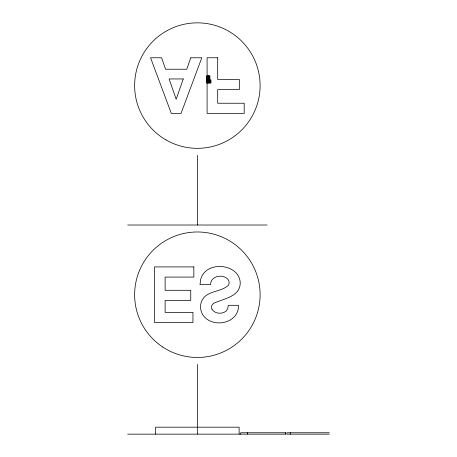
<?xml version="1.0" encoding="UTF-8"?>
<svg xmlns="http://www.w3.org/2000/svg" width="457" height="457" viewBox="0 0 457 457"><rect width="100%" height="100%" fill="white"/><g stroke="black" fill="none" stroke-linecap="round" stroke-linejoin="round"><path stroke-width="0.69" d="M206.724 76.77L209.86 76.77M206.724 77.816L209.86 77.816M206.724 78.861L209.86 78.861M206.724 79.906L210.906 79.906L210.906 83.043L206.724 83.043L206.724 75.725L209.86 75.725L209.86 83.043M206.724 80.952L210.906 80.952M206.724 81.997L210.906 81.997M127.663 225.015L267.088 225.015M329.337 432.756L286.859 432.756L286.859 434.15L329.337 434.15M127.663 434.15L285.631 434.15L285.631 432.756L240.702 432.756L240.702 434.15M212.065 309.366C214.979 313.953 222.022 314.37 226.095 311.143L227.74 308.635L228.306 305.305L238.463 305.305C239.177 323.716 212.185 328.96 202.851 314.902C199.241 309.229 199.806 301.043 204.947 296.473C211.7 290.498 222.302 291.389 228.626 285.037L229.191 282.797L228.626 280.272C224.273 273.343 210.437 275.474 210.614 284.585L200.017 284.568L200.634 279.547A16.423 16.423 0 0 1 209.249 268.813C220.571 263.101 239.154 268.031 240.228 282.357C240.565 296.884 223.616 298.507 213.625 303.328A4.536 4.536 0 0 0 212.065 309.366M290.258 432.756L290.258 434.15M285.357 432.756L285.357 434.15M247.374 432.756L247.374 434.15M239.12 434.15L239.12 427.181L155.631 427.181L155.631 434.15M208.815 75.725L208.815 83.043M207.769 75.725L207.769 83.043M197.373 155.3L197.373 225.015M197.373 364.44L197.373 434.15M183.246 78.947L176.179 99.272L169.113 78.947L183.246 78.947M190.758 57.771L186.782 69.241L165.577 69.241L161.601 57.771L150.559 57.771L171.318 113.41L181.041 113.41L201.8 57.771L190.758 57.771M217.686 57.771L207.084 57.771L207.084 113.41L244.192 113.41L244.192 103.242L217.686 103.242L217.686 89.595L239.331 89.595L239.331 79.427L217.686 79.427L217.686 57.771M193.837 266.911L154.523 266.911L154.523 322.551L192.951 322.551L192.951 312.382L165.12 312.382L165.12 300.46L190.74 300.46L190.74 290.292L165.12 290.292L165.12 277.079L193.837 277.079L193.837 266.911M162.652 346.983A62.74 62.74 0 0 0 259.993 298.661A62.74 62.74 0 0 0 169.478 238.52A62.74 62.74 0 0 0 162.652 346.983M166.005 139.928A62.74 62.74 0 0 0 260.113 85.59A62.74 62.74 0 0 0 166.005 31.253A62.74 62.74 0 0 0 166.005 139.928"/></g></svg>
